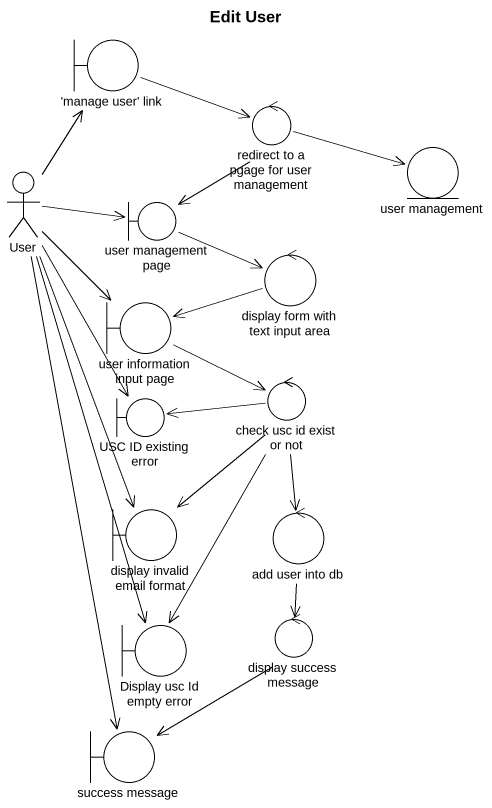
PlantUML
@startuml
title Edit User
boundary "'manage user' link" as manage_user_link
control "redirect to a pgage for user management" as redirect_to_a_pgage_for
entity "user management" as user_management
actor User
boundary "user management page" as user_management_page
control "display form with text input area" as display_form_with_text
boundary "user information input page" as user_information_input_page
boundary "USC ID existing error" as USC_ID_existing_error
control "check usc id exist or not" as check_usc_id_exist_or_not
boundary "display invalid email format" as display_invalid_email_format
control "add user into db" as add_user_into_db
boundary "Display usc Id empty error" as Display_usc_Id_empty_error
control "display success message" as display_success_message
boundary "success message" as success_message
manage_user_link -right-> redirect_to_a_pgage_for
redirect_to_a_pgage_for -right-> user_management
redirect_to_a_pgage_for --> user_management_page
User -up-> manage_user_link
User -right-> user_management_page
User --> user_information_input_page
User --> USC_ID_existing_error
User --> display_invalid_email_format
User --> Display_usc_Id_empty_error
User --> success_message
user_management_page -right-> display_form_with_text
display_form_with_text -left-> user_information_input_page
user_information_input_page -right-> check_usc_id_exist_or_not
check_usc_id_exist_or_not -left-> USC_ID_existing_error
check_usc_id_exist_or_not --> display_invalid_email_format
check_usc_id_exist_or_not --> add_user_into_db
check_usc_id_exist_or_not --> Display_usc_Id_empty_error
add_user_into_db --> display_success_message
display_success_message --> success_message
@enduml
